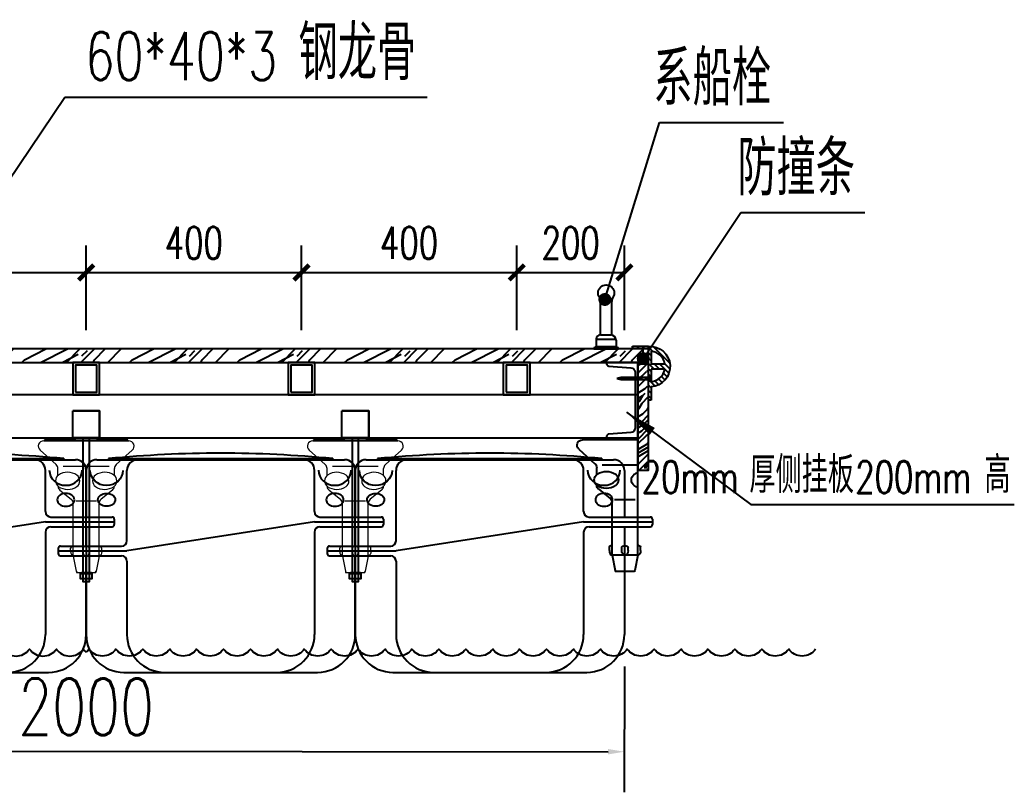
# Model space of a CAD drawing. Header units: millimetres. Extents: x -1003406 to 3312184, y 81337 to 716393.
# Drawn here: x 1161488 to 1163336, y 432396 to 433830 of the extents above; entities that cross this region are included whole.
import ezdxf

# ---------------------------------------------------------------- set-up
doc = ezdxf.new("R2010")
doc.units = ezdxf.units.MM
doc.header["$LTSCALE"] = 10
doc.layers.get('0').update_dxf_attribs({"linetype": 'CONTINUOUS'})
doc.layers.get('Defpoints').update_dxf_attribs({"linetype": 'CONTINUOUS'})
for name, color, linetype in [('DIM_LEAD', 3, 'CONTINUOUS'), ('PUB_DIM', 3, 'CONTINUOUS'), ('PUB_TEXT', 7, 'CONTINUOUS'), ('W-bridge approach引桥', 4, 'CONTINUOUS'), ('W-FLOAT_BOWL浮筒', 253, 'CONTINUOUS'), ('W-STEEL_FRAME钢架', 3, 'CONTINUOUS'), ('W-WOOD_FLOOR木地板', 30, 'CONTINUOUS'), ('W-WOOD_STUD木龙骨', 25, 'CONTINUOUS'), ('变形缝', 4, 'CONTINUOUS'), ('塑木板', 32, 'CONTINUOUS'), ('尺寸', 6, 'CONTINUOUS'), ('短销钉', 253, 'CONTINUOUS'), ('螺栓', 146, 'CONTINUOUS'), ('龙骨', 10, 'CONTINUOUS')]:
    doc.layers.add(name, color=color, linetype=linetype)
doc.layers.add('W-float bowl浮筒', color=253, linetype='CONTINUOUS', plot=False)
doc.layers.add('伯利恒浮筒', color=5, linetype='CONTINUOUS', lineweight=5)
doc.layers.add('文字及标注', color=3, linetype='CONTINUOUS', lineweight=15)
doc.styles.add('_TCH_DIM', font='SIMPLEX', dxfattribs={"bigfont": 'GBCBIG'})
doc.styles.add('_TCH_DIM_T3', font='SIMPLEX', dxfattribs={"width": 0.7058823529411765, "bigfont": 'GBCBIG'})
doc.styles.add('STANDARD_T3', font='simplex.shx', dxfattribs={"width": 0.7, "bigfont": 'gbcbig.shx'})
doc.dimstyles.new('_TCH_ARCH&&20', dxfattribs={"dimtxt": 59.5, "dimasz": 20, "dimexe": 50, "dimexo": 60, "dimgap": 25.25, "dimtad": 1, "dimdec": 0, "dimzin": 0, "dimdsep": 46, "dimtxsty": '_TCH_DIM_T3', "dimblk": 'ARCHTICK', "dimcen": 0.09, "dimclrt": 7, "dimazin": 2, "dimtfac": 1, "dimtdec": 0, "dimtix": 1, "dimtmove": 2, "dimatfit": 3, "dimfxl": 100, "dimtolj": 1, "dimtzin": 0, "dimarcsym": 0})
doc.dimstyles.new('W&&30', dxfattribs={"dimtxt": 105, "dimasz": 30, "dimexe": 75, "dimexo": 90, "dimgap": 30, "dimtad": 1, "dimdec": 0, "dimzin": 0, "dimdsep": 46, "dimtxsty": 'STANDARD_T3', "dimcen": 0.09, "dimclrd": 1, "dimclre": 1, "dimclrt": 7, "dimazin": 2, "dimtfac": 1, "dimtdec": 0, "dimtix": 1, "dimtmove": 2, "dimatfit": 3, "dimfxl": 100, "dimtolj": 1, "dimtzin": 0, "dimarcsym": 0})

# ---------------------------------------------------------------- blocks, each defined once
blk = doc.blocks.new('blhft')
at = {"layer": 'W-FLOAT_BOWL浮筒'}
for p, q in [((-230, 395), (230, 395)), ((-208.5, 397), (208.1999999999534, 397)), ((-208.5, 397), (-208.5, 395)), ((208.1999999999534, 397), (208.1999999999534, 395)), ((-250, 234.5), (-250, 375)), ((-174.2640687120147, 244.5), (-174.2640687120147, 375)), ((174.2640687118983, 298.5), (174.2640687118983, 375)), ((250, 375), (250, 288.5)), ((174.2640687118983, 279.5), (-174.2640687120147, 225.5)), ((174.2640687118983, 279.5), (302.0747355405474, 279.5)), ((184.2640687118983, 288.5), (298.0747355405474, 288.5)), ((174.2640687118983, 260.5), (174.2640687118983, 70)), ((184.2640687118983, 270.5), (298.0747355405474, 270.5)), ((250, 270.5), (250, 70)), ((-302.0369826901006, 225.5), (-174.2640687120147, 225.5)), ((-298.0369826901006, 234.5), (-184.2640687120147, 234.5)), ((-298.0369826901006, 216.5), (-184.2640687120147, 216.5)), ((-250, 70), (-250, 216.5)), ((-174.2640687120147, 206.5), (-174.2640687120147, 70)), ((-180, 0), (180, 0))]:
    blk.add_line(p, q, dxfattribs=at)
at = {"layer": 'W-FLOAT_BOWL浮筒', "ltscale": 0.5}
for p, q in [((302.0747355405474, 284.5), (302.0747355405474, 274.5)), ((-302.0369826901006, 230.5), (-302.0369826901006, 220.5))]:
    blk.add_line(p, q, dxfattribs=at)
at = {"layer": 'W-FLOAT_BOWL浮筒'}
for centre, radius, start, end in [((-0.1500000000232831, -1768.484999999986), 2175.485005171261, 84.50425978993003, 95.49574021006995), ((-230, 375), 20, 90, 180), ((-154.2640687120147, 375), 20, 90, 180), ((154.2640687118983, 375), 20, 0, 90), ((230, 375), 20, 0, 90), ((184.2640687118983, 298.5), 10, 180, 270), ((184.2640687118983, 260.5), 10, 90, 180), ((298.0747355405474, 274.5), 4, 270, 0), ((-184.2640687120147, 244.5), 10, 270, 0), ((-298.0369826901006, 220.5), 4, 180, 270), ((-184.2640687120147, 206.5), 10, 0, 90), ((-180, 70), 70, 180, 270), ((-104.2640687120147, 70), 70, 180, 270), ((104.2640687118983, 70), 70, 270, 0), ((180, 70), 70, 270, 0)]:
    blk.add_arc(centre, radius, start, end, dxfattribs=at)
at = {"layer": 'W-FLOAT_BOWL浮筒', "ltscale": 0.5}
for centre, start, end in [((298.0747355405474, 284.5), 0, 90), ((-298.0369826901006, 230.5), 90, 180)]:
    blk.add_arc(centre, 4, start, end, dxfattribs=at)
at = {"layer": 'W-FLOAT_BOWL浮筒', "extrusion": (0, 0, -1)}
blk.add_ellipse((-212.1320343554253, 375.0000000000146), major_axis=(-30.37504769582881, 1.159501235391824e-12), ratio=0.9218092521331712, start_param=3.141592653589793, end_param=6.283185307179586, dxfattribs=at)
at = {"layer": 'W-FLOAT_BOWL浮筒'}
blk.add_ellipse((211.8917544153519, 375.3981443897064), major_axis=(30.37499413499397, 0.05704229095236234), ratio=0.9218092521331709, start_param=3.141592653589793, end_param=6.283185307179586, dxfattribs=at)
blk.add_ellipse((-212.1320343560074, 320.5), major_axis=(-16, 2.98329317162055e-15), ratio=0.75, dxfattribs=at)
at = {"layer": 'W-FLOAT_BOWL浮筒', "extrusion": (0, 0, -1)}
blk.add_ellipse((212.1320343558909, 320.5), major_axis=(16, -1.192181603916775e-14), ratio=0.75, dxfattribs=at)
blk = doc.blocks.new('dxd')
at = {"layer": '短销钉', "lineweight": 13}
for p, q in [((-79, 244.5), (79, 244.5)), ((-77.5, 244.5), (-77.5, 246.5)), ((-77.5, 246.5), (77.5, 246.5)), ((77.5, 244.5), (77.5, 246.5)), ((-85.69118730124319, 227.0684448128377), (-55.80881269875681, 200.1630985649754)), ((85.69118730124319, 227.0684448128377), (55.80881269875681, 200.1630985649754)), ((-52.5, 180.0623058987476), (-52.5, 192.7315433778131)), ((-42.50769273223705, 197.1839259753106), (42.49230726776295, 197.1839259753106)), ((52.5, 180.0623058987476), (52.5, 192.7315433778131)), ((-48.79320391049259, 152.8661777056332), (-27.70679608950741, 135.7907413347566)), ((48.79320391049259, 152.8661777056332), (27.70679608950741, 135.7907413347566)), ((-19.20000000001164, 132.789037047165), (19.20000000001164, 132.789037047165)), ((-24, 30), (-24, 128.0192817201823)), ((24, 30), (24, 128.0192817201823)), ((-29, 38.87411967464868), (-29, 45)), ((-26, 48), (-24, 48)), ((-6, 39), (-6, 44.32455532033782)), ((6, 39), (6, 44.32455532033782)), ((26, 48), (24, 48)), ((29, 38.87411967464868), (29, 45)), ((-24, 30), (24, 30)), ((-24, 30), (-18.40194193241769, 2.009709662153909)), ((24, 30), (18.40194193244679, 2.009709662153909)), ((-15.95049024320906, 0), (15.95049024320906, 0))]:
    blk.add_line(p, q, dxfattribs=at)
at = {"layer": '短销钉', "lineweight": 13, "ltscale": 0.1}
for p, q in [((-18.40194193241769, 2.009709662153909), (-18, 0)), ((-18, 0), (-15.95049024320906, 0)), ((15.95049024320906, 0), (18, 0)), ((18.40194193244679, 2.009709662153909), (18, 0))]:
    blk.add_line(p, q, dxfattribs=at)
at = {"layer": '短销钉', "lineweight": 13}
for centre, radius, start, end in [((-79, 234.5), 10, 90, 228.0009156405508), ((0, -1254.06249999845), 1502.56249999845, 87.04345468654192, 92.95654531345808), ((79, 234.5), 10, 311.9990843594492, 90), ((-62.5, 192.7315433778131), 10, 0, 48.00091564055078), ((-34.52363483404042, 154.4883161433463), 31.37204003537892, 56.41657969937791, 122.8530887181568), ((34.51582523426623, 154.5183921643038), 31.34266601666032, 57.12871926062825, 123.6019393643737), ((62.5, 192.7315433778131), 10, 131.9990843594492, 180), ((-43.5, 170), 13.49999999999955, 126.5657369318358, 231.0000000002546), ((-25.49996233111597, 170), 13.49999999999955, 308.3696395362614, 51.90106289520276), ((25.49996233111597, 170), 13.49999999999955, 128.0989371047973, 231.6303604637386), ((43.5, 170), 13.49999999999955, 308.9999999997454, 53.43426306816423), ((-42.5, 160.6376373202074), 10, 184.1478824734012, 231.0000000002546), ((-34.48837609545444, 185.5997806980449), 31.42076009486325, 236.1380561512875, 303.5569220443629), ((34.4883880604757, 185.5952856474905), 31.41702091548712, 236.4385283679592, 303.8664934392513), ((42.5, 160.6376373202074), 10, 308.9999999997454, 355.8521175265988), ((-34, 128.0192817201823), 10, 0, 51.00000000025459), ((34, 128.0192817201823), 10, 128.9999999997454, 180), ((-26, 45), 3, 90, 180), ((-3, 44.32455532033782), 3, 115.3769335256795, 180), ((0, 38), 10, 64.62306647432047, 115.3769335256795), ((3, 44.32455532033782), 3, 0, 64.62306647432047), ((26, 45), 3, 0, 90), ((-15.95049024320906, 2.5), 2.5, 191.3099324743677, 270), ((15.95049024320906, 2.5), 2.5, 270, 348.6900675256323)]:
    blk.add_arc(centre, radius, start, end, dxfattribs=at)
for centre, major_axis, ratio, start_param, end_param in [((-23, 38.87411967464868), (1.677748740859258e-13, -9), 0.6666666666666728, 4.71238898038469, 6.115737227959887), ((0, 39), (1.732856390789222e-13, 9), 0.6666666666666603, 1.570796326794897, 4.71238898038469)]:
    blk.add_ellipse(centre, major_axis=major_axis, ratio=ratio, start_param=start_param, end_param=end_param, dxfattribs=at)
at = {"layer": '短销钉', "lineweight": 13, "extrusion": (0, 0, -1)}
blk.add_ellipse((23, 38.87411967464868), major_axis=(-1.73285639078919e-13, -9), ratio=0.6666666666666728, start_param=4.71238898038469, end_param=6.115737227959805, dxfattribs=at)
blk = doc.blocks.new('短销固定件正视面')
at = {"layer": '塑木板', "color": 156}
blk.add_lwpolyline([(2149439.269028792, 351498.7318098359), (2149442.269028792, 351498.7318098359), (2149489.269028792, 351498.7318098359), (2149489.269028792, 351451.7318098359), (2149489.269028792, 351448.7318098359), (2149439.269028792, 351448.7318098359)], close=True, dxfattribs=at)
at = {"layer": '塑木板', "color": 5}
blk.add_lwpolyline([(2149489.269028792, 351448.7318098359), (2149489.269028792, 351498.7318098359), (2149439.269028792, 351498.7318098359)], dxfattribs=at)
at = {"layer": '螺栓', "color": 156}
blk.add_lwpolyline([(2149458.269028792, 351448.7318098359), (2149458.269028792, 351181.7318113856), (2149470.269028792, 351181.7318113856), (2149470.269028792, 351448.7318098359)], dxfattribs=at)
for points in [[(2149453.769028792, 351196.7318113856), (2149474.769028792, 351196.7318113856), (2149474.769028792, 351186.7318113856), (2149453.769028792, 351186.7318113856)], [(2149455.269028792, 351198.7318113856), (2149473.269028792, 351198.7318113856), (2149473.269028792, 351196.7318113856), (2149455.269028792, 351196.7318113856)], [(2149458.769028792, 351196.7318113856), (2149469.769028792, 351196.7318113856), (2149469.769028792, 351186.7318113856), (2149458.769028792, 351186.7318113856)]]:
    blk.add_lwpolyline(points, close=True, dxfattribs=at)
blk = doc.blocks.new('*D183')
at = {"layer": 'Defpoints', "color": 0, "transparency": 16777216}
for p in [(1160611.667489279, 432721.5982956861), (1162611.667489279, 432719.5227740075), (1162611.409489943, 432470.9112193352)]:
    blk.add_point(p, dxfattribs=at)
at = {"layer": 'PUB_DIM', "color": 1, "lineweight": -2, "transparency": 16777216}
for p, q in [((1160611.574090854, 432631.5983441487), (1160611.331657922, 432397.9867813993)), ((1162611.574090854, 432629.5228224701), (1162611.331657922, 432395.9112597207)), ((1160641.409473789, 432472.9556082055), (1162581.409506098, 432470.9423521436))]:
    blk.add_line(p, q, dxfattribs=at)
at = {"layer": 'PUB_DIM', "color": 1, "transparency": 16777216}
for points in [[(1160641.41466259, 432477.9556055131), (1160641.404284987, 432467.9556108978), (1160611.409489943, 432472.9867410139)], [(1162581.414694899, 432475.9423494512), (1162581.404317296, 432465.942354836), (1162611.409489943, 432470.9112193352)]]:
    blk.add_solid(points, dxfattribs=at)
at = {"layer": 'PUB_DIM', "color": 7, "transparency": 16777216, "insert": (1161611.495105166, 432554.4489357505), "char_height": 105, "attachment_point": 5, "rotation": 359.9405407051072, "style": 'STANDARD_T3'}
blk.add_mtext('\\A1;2000', dxfattribs=at)
blk = doc.blocks.new('*U134')
at = {"color": 5}
for p, q in [((2.5, -13.40648610023889), (-2.5, -14.19834003102915)), ((2.5, -13.40648610023889), (-2.5, -14.19834003102915)), ((2.5, -15.40648610023889), (-2.5, -16.19834003102915)), ((2.5, -15.40648610023889), (-2.5, -16.19834003102915)), ((2.5, -17.40648610023889), (-2.5, -18.19834003102915)), ((2.5, -17.40648610023889), (-2.5, -18.19834003102915)), ((-1.850000000000023, -52.51903875408425), (-1.850000000000023, -1)), ((-1.850000000000023, -1), (1.849999999999966, -1)), ((1.849999999999966, -1), (1.849999999999966, -52.51903875408463)), ((2.5, -19.40648610023889), (-2.5, -20.19834003102915)), ((2.5, -19.40648610023889), (-2.5, -20.19834003102915)), ((2.5, -19.40648610023889), (-2.5, -20.19834003102915)), ((2.5, -19.40648610023889), (-2.5, -20.19834003102915)), ((2.5, -21.40648610023889), (-2.5, -22.19834003102915)), ((2.5, -21.40648610023889), (-2.5, -22.19834003102915)), ((2.5, -21.40648610023889), (-2.5, -22.19834003102915)), ((2.5, -21.40648610023889), (-2.5, -22.19834003102915)), ((2.5, -23.40648610023889), (-2.5, -24.19834003102915)), ((2.5, -23.40648610023889), (-2.5, -24.19834003102915)), ((2.5, -25.40648610023889), (-2.5, -26.19834003102915)), ((2.5, -25.40648610023889), (-2.5, -26.19834003102915)), ((2.5, -27.40648610023889), (-2.5, -28.19834003102915)), ((2.5, -27.40648610023889), (-2.5, -28.19834003102915)), ((2.5, -29.40648610023889), (-2.5, -30.19834003102915)), ((2.5, -29.40648610023889), (-2.5, -30.19834003102915)), ((2.5, -29.40648610023889), (-2.5, -30.19834003102915)), ((2.5, -29.40648610023889), (-2.5, -30.19834003102915)), ((2.5, -31.40648610023889), (-2.5, -32.19834003102915)), ((2.5, -31.40648610023889), (-2.5, -32.19834003102915)), ((2.5, -31.40648610023889), (-2.5, -32.19834003102915)), ((2.5, -31.40648610023889), (-2.5, -32.19834003102915)), ((2.5, -33.40648610023889), (-2.5, -34.19834003102915)), ((2.5, -33.40648610023889), (-2.5, -34.19834003102915)), ((2.5, -35.40648610023889), (-2.5, -36.19834003102915)), ((2.5, -35.40648610023889), (-2.5, -36.19834003102915)), ((2.5, -37.40648610023889), (-2.5, -38.19834003102915)), ((2.5, -37.40648610023889), (-2.5, -38.19834003102915)), ((2.5, -39.40648610023889), (-2.5, -40.19834003102915)), ((2.5, -39.40648610023889), (-2.5, -40.19834003102915)), ((2.5, -39.40648610023889), (-2.5, -40.19834003102915)), ((2.5, -39.40648610023889), (-2.5, -40.19834003102915)), ((2.5, -41.40648610023889), (-2.5, -42.19834003102915)), ((2.5, -41.40648610023889), (-2.5, -42.19834003102915)), ((2.5, -41.40648610023889), (-2.5, -42.19834003102915)), ((2.5, -41.40648610023889), (-2.5, -42.19834003102915)), ((2.5, -43.40648610023889), (-2.5, -44.19834003102915)), ((2.5, -43.40648610023889), (-2.5, -44.19834003102915)), ((2.5, -46.40648610023889), (-2.5, -47.19834003102915)), ((2.5, -46.40648610023889), (-2.5, -47.19834003102915)), ((2.5, -48.40648610023889), (-2.5, -49.19834003102915)), ((2.5, -48.40648610023889), (-2.5, -49.19834003102915)), ((2.5, -48.40648610023889), (-2.5, -49.19834003102915)), ((2.5, -48.40648610023889), (-2.5, -49.19834003102915)), ((2.5, -50.40648610023889), (-2.5, -51.19834003102915)), ((2.5, -50.40648610023889), (-2.5, -51.19834003102915)), ((2.5, -50.40648610023889), (-2.5, -51.19834003102915)), ((2.5, -50.40648610023889), (-2.5, -51.19834003102915)), ((2.5, -52.40648610023889), (-2.5, -53.19834003102915)), ((2.5, -52.40648610023889), (-2.5, -53.19834003102915)), ((2.5, -52.40648610023889), (-2.5, -53.19834003102915)), ((2.034598002312919, -54.48574299951197), (-1.881237393563595, -55.10589692962246)), ((0, -60), (-1.850000000000023, -52.51903875408425)), ((1.849999999999966, -52.51903875408463), (0, -60)), ((1.519849432661658, -56.56726413516137), (-1.405288701777636, -57.03052056113341)), ((1.005100863010398, -58.64878527081078), (-0.9293400099916198, -58.95514419264435))]:
    blk.add_line(p, q, dxfattribs=at)
blk.add_lwpolyline([(-3.25, 0), (-2.25, -1), (2.25, -1), (3.25, 0)], close=True, dxfattribs=at)
blk = doc.blocks.new('A$C0837b8cf')
at = {"layer": 'W-STEEL_FRAME钢架'}
blk.add_lwpolyline([(0, 0), (0, 140), (58, 140), (58, 137.4599999999627, -0.414213562373095), (53.75, 133.2099999999627), (12.95421838830225, 130.1304218388395, 0.3853135861218425), (5.300000000046566, 121.6726057220367), (5.300000000046566, 18.32739427796332, 0.3853135861218424), (12.95421838830225, 9.869578161160462), (53.75, 6.790000000037253, -0.414213562373095), (58, 2.540000000037253), (58, 0)], format="xyb", close=True, dxfattribs=at)
blk = doc.blocks.new('_ArchTick')
at = {"color": 0, "const_width": 0.4}
blk.add_lwpolyline([(-0.7071067811866669, -0.7071067811866669), (0.7071067811866669, 0.7071067811866669)], dxfattribs=at)
blk = doc.blocks.new('*D185')
at = {"layer": 'Defpoints', "color": 0, "transparency": 16777216}
for p in [(1161611.664704247, 433361.1365845448), (1161211.664704247, 433194.0540155286), (1161611.664704247, 433194.0540155286)]:
    blk.add_point(p, dxfattribs=at)
at = {"layer": 'PUB_DIM', "color": 0, "lineweight": -2, "transparency": 16777216}
for p, q in [((1161211.664704247, 433254.0540155286), (1161211.664704247, 433411.1365845448)), ((1161611.664704247, 433254.0540155286), (1161611.664704247, 433411.1365845448)), ((1161211.664704247, 433361.1365845448), (1161611.664704247, 433361.1365845448))]:
    blk.add_line(p, q, dxfattribs=at)
at = {"layer": 'PUB_DIM', "color": 0, "lineweight": -2, "transparency": 16777216, "xscale": 20, "yscale": 20, "zscale": 20, "rotation": 180}
blk.add_blockref('_ArchTick', (1161211.664704247, 433361.1365845448), dxfattribs=at)
at = {"layer": 'PUB_DIM', "color": 0, "lineweight": -2, "transparency": 16777216, "xscale": 20, "yscale": 20, "zscale": 20}
blk.add_blockref('_ArchTick', (1161611.664704247, 433361.1365845448), dxfattribs=at)
at = {"layer": 'PUB_DIM', "color": 7, "transparency": 16777216, "insert": (1161411.664704247, 433416.1365845448), "char_height": 59.5, "attachment_point": 5, "style": '_TCH_DIM_T3'}
blk.add_mtext('\\A1;400', dxfattribs=at)
blk = doc.blocks.new('*D186')
at = {"layer": 'Defpoints', "color": 0, "transparency": 16777216}
for p in [(1162011.664704247, 433361.1365845448), (1161611.664704247, 433194.0540155286), (1162011.664704247, 433194.0540155286)]:
    blk.add_point(p, dxfattribs=at)
at = {"layer": 'PUB_DIM', "color": 0, "lineweight": -2, "transparency": 16777216}
for p, q in [((1161611.664704247, 433254.0540155286), (1161611.664704247, 433411.1365845448)), ((1162011.664704247, 433254.0540155286), (1162011.664704247, 433411.1365845448)), ((1161611.664704247, 433361.1365845448), (1162011.664704247, 433361.1365845448))]:
    blk.add_line(p, q, dxfattribs=at)
at = {"layer": 'PUB_DIM', "color": 0, "lineweight": -2, "transparency": 16777216, "xscale": 20, "yscale": 20, "zscale": 20, "rotation": 180}
blk.add_blockref('_ArchTick', (1161611.664704247, 433361.1365845448), dxfattribs=at)
at = {"layer": 'PUB_DIM', "color": 0, "lineweight": -2, "transparency": 16777216, "xscale": 20, "yscale": 20, "zscale": 20}
blk.add_blockref('_ArchTick', (1162011.664704247, 433361.1365845448), dxfattribs=at)
at = {"layer": 'PUB_DIM', "color": 7, "transparency": 16777216, "insert": (1161811.664704247, 433416.1365845448), "char_height": 59.5, "attachment_point": 5, "style": '_TCH_DIM_T3'}
blk.add_mtext('\\A1;400', dxfattribs=at)
blk = doc.blocks.new('*D187')
at = {"layer": 'Defpoints', "color": 0, "transparency": 16777216}
for p in [(1162411.664704247, 433361.1365845448), (1162011.664704247, 433194.0540155286), (1162411.664704247, 433194.0540155286)]:
    blk.add_point(p, dxfattribs=at)
at = {"layer": 'PUB_DIM', "color": 0, "lineweight": -2, "transparency": 16777216}
for p, q in [((1162011.664704247, 433254.0540155286), (1162011.664704247, 433411.1365845448)), ((1162411.664704247, 433254.0540155286), (1162411.664704247, 433411.1365845448)), ((1162011.664704247, 433361.1365845448), (1162411.664704247, 433361.1365845448))]:
    blk.add_line(p, q, dxfattribs=at)
at = {"layer": 'PUB_DIM', "color": 0, "lineweight": -2, "transparency": 16777216, "xscale": 20, "yscale": 20, "zscale": 20, "rotation": 180}
blk.add_blockref('_ArchTick', (1162011.664704247, 433361.1365845448), dxfattribs=at)
at = {"layer": 'PUB_DIM', "color": 0, "lineweight": -2, "transparency": 16777216, "xscale": 20, "yscale": 20, "zscale": 20}
blk.add_blockref('_ArchTick', (1162411.664704247, 433361.1365845448), dxfattribs=at)
at = {"layer": 'PUB_DIM', "color": 7, "transparency": 16777216, "insert": (1162211.664704247, 433416.1365845448), "char_height": 59.5, "attachment_point": 5, "style": '_TCH_DIM_T3'}
blk.add_mtext('\\A1;400', dxfattribs=at)
blk = doc.blocks.new('*D188')
at = {"layer": 'Defpoints', "color": 0, "transparency": 16777216}
for p in [(1162611.667489279, 433361.1365845448), (1162411.664704247, 433194.0540155286), (1162611.667489279, 433194.054015509)]:
    blk.add_point(p, dxfattribs=at)
at = {"layer": 'PUB_DIM', "color": 0, "lineweight": -2, "transparency": 16777216}
for p, q in [((1162411.664704247, 433254.0540155286), (1162411.664704247, 433411.1365845448)), ((1162611.667489279, 433254.054015509), (1162611.667489279, 433411.1365845448)), ((1162411.664704247, 433361.1365845448), (1162611.667489279, 433361.1365845448))]:
    blk.add_line(p, q, dxfattribs=at)
at = {"layer": 'PUB_DIM', "color": 0, "lineweight": -2, "transparency": 16777216, "xscale": 20, "yscale": 20, "zscale": 20, "rotation": 180}
blk.add_blockref('_ArchTick', (1162411.664704247, 433361.1365845448), dxfattribs=at)
at = {"layer": 'PUB_DIM', "color": 0, "lineweight": -2, "transparency": 16777216, "xscale": 20, "yscale": 20, "zscale": 20}
blk.add_blockref('_ArchTick', (1162611.667489279, 433361.1365845448), dxfattribs=at)
at = {"layer": 'PUB_DIM', "color": 7, "transparency": 16777216, "insert": (1162511.666096763, 433416.1365845448), "char_height": 59.5, "attachment_point": 5, "style": '_TCH_DIM_T3'}
blk.add_mtext('\\A1;200', dxfattribs=at)
blk = doc.blocks.new('*U181')
at = {"layer": '龙骨'}
for points in [[(-25, -30), (25, -30), (25, 30), (-25, 30)], [(-20, -25), (20, -25), (20, 25), (-20, 25)]]:
    blk.add_lwpolyline(points, close=True, dxfattribs=at)
blk = doc.blocks.new('*U182')
at = {"layer": '变形缝', "color": 0, "linetype": 'ByBlock', "lineweight": -2, "transparency": 16777216}
for p in [(0, 0), (400, 0), (800, 0), (1200, 0), (1600, 0)]:
    blk.add_blockref('*U181', p, dxfattribs=at)
blk = doc.blocks.new('A$C47c33f2f')
at = {"color": 4}
for p, q in [((12.5, 26), (12.5, 88.00027785799466)), ((33.5, 25.61249499605037), (33.5, 88.00027785799466)), ((12.5, 26), (31.5, 26)), ((0, 0), (46, 0)), ((43.5, 2.5), (2.5, 2.5)), ((2.5, 2.5), (2.5, 2.5)), ((4.5, 18), (4.5, 4.5)), ((4.5, 18), (41.5, 18)), ((4.5, 4.5), (41.5, 4.5)), ((41.5, 16), (41.5, 4.5))]:
    blk.add_line(p, q, dxfattribs=at)
blk.add_circle((23, 104), 15, dxfattribs=at)
for centre, radius, start, end in [((-4.78418535599485, 87.55294662015513), 17.28997306651021, 1.482538591795955, 29.93066148833372), ((50.78418535506353, 87.55294662015513), 17.28997306651021, 150.0693385116663, 178.517461408204), ((12.5, 18), 8, 90, 180), ((31.5, 16), 10, 0, 90), ((2.5, 0), 2.5, 90, 180), ((2.5, 4.5), 2, 270, 0), ((43.5, 4.5), 2, 180, 270), ((43.5, 0), 2.5, 0, 90)]:
    blk.add_arc(centre, radius, start, end, dxfattribs=at)
at = {"layer": '尺寸'}
for p, q in [((0, 0), (0, 0)), ((0.5, 0), (0.5, 0)), ((43.5, 2.5), (43.5, 2.5)), ((45.5, 0), (45.5, 0))]:
    blk.add_line(p, q, dxfattribs=at)
blk = doc.blocks.new('半销钉')
at = {"layer": '短销钉'}
for p, q in [((0, -218.3083152138279), (0, 0)), ((0, -1.808315213827882), (101.5, -1.808315213827882)), ((0, -3.808315213827882), (103, -3.808315213827882)), ((101.5, -3.808315213827882), (101.5, -1.808315213827882)), ((109.691187301185, -21.23987040098291), (79.80881269881502, -48.14521664887434)), ((0, -51.12438923853915), (66.49230726761743, -51.12438923853915)), ((76.5, -68.24600931507302), (76.5, -55.57677183602937)), ((72.79320391034707, -95.44213750818744), (51.70679608965293, -112.5175738790422)), ((4.799999999813735, -115.519278166641), (43.20000000018626, -115.519278166641)), ((48, -218.3083152138279), (48, -120.2890334936674)), ((-2, -200.3083152138279), (0, -200.3083152138279)), ((50, -200.3083152138279), (48, -200.3083152138279)), ((-5, -209.4341955391574), (-5, -203.3083152138279)), ((0, -218.3083152138279), (48, -218.3083152138279)), ((0, -218.3083152138279), (5.598058067727834, -246.2986055516521)), ((18, -209.3083152138279), (18, -203.9837598935119)), ((30, -209.3083152138279), (30, -203.9837598935119)), ((48, -218.3083152138279), (42.40194193227217, -246.2986055516521)), ((53, -209.4341955391574), (53, -203.3083152138279)), ((8.049509756732732, -248.3083152138279), (39.95049024326727, -248.3083152138279))]:
    blk.add_line(p, q, dxfattribs=at)
at = {"layer": '短销钉', "ltscale": 0.1}
for p, q in [((5.598058067727834, -246.2986055516521), (6, -248.3083152138279)), ((6, -248.3083152138279), (8.049509756732732, -248.3083152138279)), ((39.95049024326727, -248.3083152138279), (42, -248.3083152138279)), ((42.40194193227217, -246.2986055516521), (42, -248.3083152138279))]:
    blk.add_line(p, q, dxfattribs=at)
at = {"layer": '短销钉'}
for centre, radius, start, end in [((24, -1502.370815212256), 1502.56249999845, 87.04345468155609, 90.91520798805591), ((103, -13.80831521382788), 10, 311.9990843737695, 90), ((86.5, -55.57677183602937), 10, 131.9990843737695, 180), ((-10.52363483421504, -93.81999907048885), 31.37204003537892, 56.41657969670042, 70.40032033714263), ((-1.499962331261486, -78.30831521382788), 13.49999999999955, 308.369639523863, 51.90106289358908), ((49.49996233126149, -78.30831521382788), 13.49999999999955, 128.0989371064109, 231.630360476137), ((58.51582523435354, -93.78992304950953), 31.34266601666032, 57.12871925502308, 123.6019393592302), ((67.5, -78.30831521382788), 13.49999999999955, 308.999999996633, 53.4342630528047), ((-10.48837609542534, -62.70853451575385), 31.42076009486325, 289.4998275501153, 303.5569220522831), ((58.48838806059211, -62.71302956633735), 31.41702091548712, 236.4385283644023, 303.8664934321337), ((66.5, -87.67067789362045), 10, 308.999999996633, 355.8521175271655), ((58, -120.2890334936674), 10, 128.999999996633, 180), ((-2, -203.3083152138279), 3, 90, 180), ((21, -203.9837598935119), 3, 115.3769335294856, 180), ((24, -210.3083152138279), 10, 64.6230664705144, 115.3769335294856), ((27, -203.9837598935119), 3, 0, 64.6230664705144), ((50, -203.3083152138279), 3, 0, 90), ((8.049509756732732, -245.8083152138279), 2.5, 191.3099324700959, 270), ((39.95049024326727, -245.8083152138279), 2.5, 270, 348.6900675299041)]:
    blk.add_arc(centre, radius, start, end, dxfattribs=at)
for centre, major_axis, ratio, start_param, end_param in [((1, -209.4341955391574), (1.677748740859258e-13, -9), 0.6666666666666728, 4.71238898038469, 6.115737227959887), ((24, -209.3083152138279), (1.732856390789222e-13, 9), 0.6666666666666603, 1.570796326794897, 4.71238898038469)]:
    blk.add_ellipse(centre, major_axis=major_axis, ratio=ratio, start_param=start_param, end_param=end_param, dxfattribs=at)
at = {"layer": '短销钉', "extrusion": (0, 0, -1)}
blk.add_ellipse((47, -209.4341955391574), major_axis=(-1.73285639078919e-13, -9), ratio=0.6666666666666728, start_param=4.71238898038469, end_param=6.115737227959805, dxfattribs=at)
blk = doc.blocks.new('A$C5a6a7d40')
at = {"layer": 'W-float bowl浮筒'}
blk.add_blockref('半销钉', (5, 265.3083152137697), dxfattribs=at)
blk = doc.blocks.new('$matou$00000176')
h = blk.add_hatch()
h.set_pattern_fill('橡胶', color=256, scale=2)
h.set_pattern_definition([(45, (1603524.110483712, -995037.4928027053), (-5.000000133031199, 5.000000133031199), []), (135, (1603535.241855712, -995037.4928027053), (-5.000000133031199, -5.000000133031198), [1.6, -5.471068])])
edge = h.paths.add_edge_path(flags=16)
edge.add_line((0.005707074655219913, 7.468598553328775), (0.005707074655219913, -15.52811183070298))
edge.add_arc((2.629496103152633, 12.46859855332877), 28.11938941715156, 190.2424135935052, 264.64600599558014, ccw=False)
edge.add_line((-25.04178975778632, 7.468598553328775), (0.005707074655219913, 7.468598553328775))
edge = h.paths.add_edge_path(flags=16)
edge.add_arc((2.629496103152633, 12.46859855321236), 28.11938941725023, 95.35399400439769, 169.7575864062613, ccw=False)
edge.add_line((0.005707074655219913, 40.46530893736053), (0.005707074655219913, 17.46859855332877))
edge.add_line((0.005707074655219913, 17.46859855332877), (-25.04178975778632, 17.46859855332877))
edge = h.paths.add_edge_path()
edge.add_line((5.00570707465522, -50.03140144667123), (5.00570707465522, -25.03140144667123))
edge.add_line((5.00570707465522, -25.03140144667123), (5.00570707465522, 44.96859855332877))
edge.add_line((5.00570707465522, 44.96859855332877), (35.00570707465522, 44.96859855332877))
edge.add_line((35.00570707465522, 44.96859855332877), (35.00570707465522, 49.96859855332877))
edge.add_line((35.00570707465522, 49.96859855332877), (5.00570707465522, 49.96859855332877))
edge.add_arc((2.826710437424481, 12.19898393447511), 37.832417512208, 86.69816394936537, 265.7237270692588)
edge.add_line((0.005707074655219913, -25.52811183070298), (0.005707074655219913, -50.03140144667123))
edge.add_line((0.005707074655219913, -50.03140144667123), (5.00570707465522, -50.03140144667123))
for p, q in [((35.00570707465522, 49.96859855332877), (5.00570707465522, 49.96859855332877)), ((5.00570707465522, 44.96859855332877), (35.00570707465522, 44.96859855332877)), ((5.00570707465522, -25.03140144667123), (5.00570707465522, 44.96859855332877)), ((35.00570707465522, 44.96859855332877), (35.00570707465522, 49.96859855332877)), ((0.005707074655219913, -25.52811183070298), (0.005707074655219913, -50.03140144667123)), ((5.00570707465522, -50.03140144667123), (5.00570707465522, -25.03140144667123)), ((5.00570707465522, -25.03140144667123), (5.00570707465522, -25.03140144667123)), ((0.005707074655219913, -50.03140144667123), (5.00570707465522, -50.03140144667123))]:
    blk.add_line(p, q)
for points in [[(-25.04178975778632, 17.46859855332877, -0.3365546315606247), (0.005707074655219913, 40.46530893736053), (0.005707074655219913, 17.46859855332877)], [(0.005707074655219913, 7.468598553328775), (0.005707074655219913, -15.52811183070298, -0.3365546315621073), (-25.04178975778632, 7.468598553328775)]]:
    blk.add_lwpolyline(points, format="xyb", close=True)
blk.add_arc((2.826710437424481, 12.19898393447511), 37.832417512208, 86.69816394456338, 265.7237270715389)

msp = doc.modelspace()

# ---------------------------------------------------------------- hatches: boundary and pattern name
at = {"layer": 'W-WOOD_STUD木龙骨'}
h = msp.add_hatch(dxfattribs=at)
h.set_pattern_fill('木纹03', color=256, scale=100)
h.set_pattern_definition([(0, (14486.7562734047, -9911.009769436438), (200, 200), [10, -190]), (90, (14566.7562734047, -9841.009769436438), (-200, 200), [20, -180]), (45, (14526.7562734047, -9861.009769436438), (0, 199.9980819908031), [14.14, -42.42, 14.14, -28.28, 99, -85]), (45, (14476.7562734047, -9921.009769436438), (0, 200.000000003805), [14.142, -28.284, 14.142, -226.2]), (45, (14546.7562734047, -9901.009769436438), (0, 200.000000003805), [14.142, -268.7007124]), (45, (14566.7562734047, -9911.009769436438), (0, 200.000000003805), [14.142, -268.7007124]), (45, (14536.7562734047, -9891.009769436438), (0, 200.000000003805), [14.142, -268.7007124]), (45, (14526.7562734047, -9881.009769436438), (0, 200.000000003805), [28.284, -254.5587124]), (45, (14576.7562734047, -9731.009769436438), (0, 200.000000003805), [28.284, -254.5587124]), (45, (14506.7562734047, -9871.009769436438), (0, 200.000000003805), [56.568, -226.2747124]), (45, (14496.7562734047, -9861.009769436438), (0, 200.000000003805), [56.568, -226.2747124]), (45, (14626.7562734047, -9801.009769436438), (0, 200.000000003805), [56.568, -226.2747124]), (45, (14486.7562734047, -9841.009769436438), (0, 200.000000003805), [42.4264, -240.4163124]), (45, (14446.7562734047, -9811.009769436438), (0, 200.000000003805), [42.4264, -240.4163124]), (45, (14466.7562734047, -9831.009769436438), (0, 200.000000003805), [42.4264, -240.4163124]), (45, (14596.7562734047, -9771.009769436438), (0, 200.000000003805), [70.71068, -212.1320324]), (45, (14576.7562734047, -9761.009769436438), (0, 200.000000003805), [70.71068, -212.1320324]), (45, (14596.7562734047, -9811.009769436438), (0, 200.000000003805), [98.99494920000001, -183.847763]), (26.56505119999999, (14506.7562734047, -9891.009769436438), (200.0000000000188, 8.001289630854558e-08), [22.360678, -424.8529160000001]), (26.56505119999999, (14546.7562734047, -9831.009769436438), (200.0000000000188, 8.001289630854558e-08), [22.360678, -424.8529160000001]), (26.56505119999999, (14536.7562734047, -9851.009769436438), (200.0000000000188, 8.001289630854558e-08), [22.360678, -424.8529160000001]), (26.56505119999999, (14496.7562734047, -9911.009769436438), (200.0000000000188, 8.001289630854558e-08), [44.72135999999999, -402.4922354]), (26.56505119999999, (14536.7562734047, -9821.009769436438), (200.0000000000188, 8.001289630854558e-08), [67.0820392, -380.1315562]), (26.56505119999999, (14516.7562734047, -9811.009769436438), (200.0000000000188, 8.001289630854558e-08), [89.44271900000001, -357.7708764]), (26.56505119999999, (14496.7562734047, -9801.009769436438), (200.0000000000188, 8.001289630854558e-08), [89.44271900000001, -357.7708764]), (26.56505119999999, (14466.7562734047, -9741.009769436438), (200.0000000000188, 8.001289630854558e-08), [89.44271900000001, -357.7708764]), (26.56505119999999, (14466.7562734047, -9761.009769436438), (200.0000000000188, 8.001289630854558e-08), [111.8034, -335.4101954]), (26.56505119999999, (14476.7562734047, -9781.009769436438), (200.0000000000188, 8.001289630854558e-08), [111.8034, -335.4101954]), (63.43494882, (14546.7562734047, -9861.009769436438), (1.019972994953378e-08, 200.0000000000188), [22.36067799999998, -424.8529159999998]), (63.43494882, (14516.7562734047, -9881.009769436438), (1.019972994953378e-08, 200.0000000000188), [22.36067799999998, -424.8529159999998]), (63.43494882, (14486.7562734047, -9911.009769436438), (1.019972994953378e-08, 200.0000000000188), [44.72135999999995, -402.4922353999997]), (63.43494882, (14546.7562734047, -9881.009769436438), (1.019972994953378e-08, 200.0000000000188), [44.72135999999995, -402.4922353999997]), (63.43494882, (14466.7562734047, -9921.009769436438), (1.019972994953378e-08, 200.0000000000188), [67.08203919999993, -380.1315561999997]), (63.43494882, (14446.7562734047, -9921.009769436438), (1.019972994953378e-08, 200.0000000000188), [89.44271899999994, -357.7708763999997]), (63.43494882, (14626.7562734047, -9911.009769436438), (1.019972994953378e-08, 200.0000000000188), [89.44271899999994, -357.7708763999997]), (63.43494882, (14556.7562734047, -9891.009769436438), (1.019972994953378e-08, 200.0000000000188), [89.44271899999994, -357.7708763999997]), (63.43494882, (14596.7562734047, -9911.009769436438), (1.019972994953378e-08, 200.0000000000188), [111.8033999999999, -335.4101953999997]), (63.43494882, (14576.7562734047, -9901.009769436438), (1.019972994953378e-08, 200.0000000000188), [111.8033999999999, -335.4101953999997])])
h.paths.add_polyline_path([(1162646.667489279, 433194.1265632502), (1162646.667489279, 433219.1265632502), (1160576.664704247, 433219.1265632473), (1160576.664704247, 433194.1265632473)])
h = msp.add_hatch(dxfattribs=at)
h.set_pattern_fill('木纹02', color=256, scale=30, angle=45)
h.set_pattern_definition([(45, (1089358.665091396, 350664.2237481672), (-84.8528137423857, 84.8528137423857), [24, -36, 12, -48]), (45, (1089415.940740672, 350725.7420381305), (-84.8528137423857, 84.8528137423857), [24, -96]), (45, (1089403.212818611, 350721.4993974433), (-84.8528137423857, 84.8528137423857), [12, -108]), (45, (1089354.422450709, 350676.9516702287), (-84.8528137423857, 84.8528137423857), [6, -84, 6, -24]), (45, (1089379.878294832, 350710.8927957254), (-84.8528137423857, 84.8528137423857), [24, -36, 6, -54]), (45, (1089356.543771053, 350691.8009126335), (-84.8528137423857, 84.8528137423857), [18, -102]), (45, (1089375.635654144, 350715.1354364126), (-84.8528137423857, 84.8528137423857), [36, -84]), (45, (1089348.058489678, 350691.8009126335), (-84.8528137423857, 84.8528137423857), [24, -96]), (45, (1089379.878294832, 350727.863358474), (-84.8528137423857, 84.8528137423857), [60, -60]), (45, (1089350.179810022, 350706.6501550385), (-84.8528137423857, 84.8528137423857), [12, -36, 24, -48]), (45, (1089407.455459298, 350768.1684450018), (-84.8528137423857, 84.8528137423857), [24, -96]), (45, (1089388.363576206, 350753.3192025967), (-84.8528137423857, 84.8528137423857), [12, -108]), (45, (1089369.271693114, 350738.4699601917), (-84.8528137423857, 84.8528137423857), [12, -108]), (45, (1089324.723965899, 350698.1648736642), (-84.8528137423857, 84.8528137423857), [24, -96]), (45, (1089365.029052427, 350742.7126008788), (-84.8528137423857, 84.8528137423857), [24, -96]), (45, (1089360.78641174, 350746.955241566), (-84.8528137423857, 84.8528137423857), [24, -24, 24, -48]), (45, (1089339.573208304, 350734.2273195048), (-84.8528137423857, 84.8528137423857), [12, -60, 24, -24]), (45, (1089354.422450709, 350753.3192025967), (-84.8528137423857, 84.8528137423857), [36, -84]), (45, (1089350.179810022, 350757.5618432839), (-84.8528137423857, 84.8528137423857), [24, -96]), (45, (1089314.117364181, 350725.7420381305), (-84.8528137423857, 84.8528137423857), [36, -48, 12, -24]), (45, (1089309.874723494, 350729.9846788176), (-84.8528137423857, 84.8528137423857), [60, -60]), (45, (1089358.665091396, 350783.0176874066), (-84.8528137423857, 84.8528137423857), [12, -108]), (45, (1089331.08792693, 350759.6831636275), (-84.8528137423857, 84.8528137423857), [24, -96]), (45, (1089311.996043838, 350744.8339212224), (-84.8528137423857, 84.8528137423857), [12, -48, 12, -48]), (45, (1089301.38944212, 350738.4699601917), (-84.8528137423857, 84.8528137423857), [12, -36, 24, -48]), (45, (1089316.238684525, 350757.5618432839), (-84.8528137423857, 84.8528137423857), [12, -60, 12, -36]), (45, (1089331.08792693, 350776.6537263758), (-84.8528137423857, 84.8528137423857), [36, -84]), (45, (1089292.904160746, 350746.955241566), (-84.8528137423857, 84.8528137423857), [24, -96]), (45, (1089333.209247273, 350791.5029687809), (-84.8528137423857, 84.8528137423857), [12, -108]), (45, (1089348.058489678, 350810.5948518728), (-84.8528137423857, 84.8528137423857), [12, -108]), (59.03624347, (1089411.698099985, 350729.9846788176), (84.85281374306741, 84.85281373686114), [12.36, -482.41266312]), (59.03624347, (1089401.091498267, 350757.5618432839), (84.85281374306741, 84.85281373686114), [12.36, -482.41266312]), (59.03624347, (1089341.694528648, 350799.9882501549), (84.85281374306741, 84.85281373686114), [12.36, -482.41266312]), (59.03624347, (1089348.058489678, 350742.7126008788), (84.85281374306741, 84.85281373686114), [12.36, -482.41266312]), (59.03624347, (1089352.301130365, 350772.4110856887), (84.85281374306741, 84.85281373686114), [12.36, -482.41266312]), (59.03624347, (1089367.15037277, 350774.5324060323), (84.85281374306741, 84.85281373686114), [12.36, -482.41266312]), (59.03624347, (1089309.874723494, 350746.955241566), (84.85281374306741, 84.85281373686114), [12.36, -482.41266312]), (59.03624347, (1089348.058489678, 350776.6537263758), (84.85281374306741, 84.85281373686114), [12.36, -482.41266312]), (59.03624347, (1089396.84885758, 350761.804483971), (84.85281374306741, 84.85281373686114), [24.72, -470.05266312]), (59.03624347, (1089381.999615175, 350759.6831636275), (84.85281374306741, 84.85281373686114), [24.72, -470.05266312]), (59.03624347, (1089377.756974488, 350763.9258043146), (84.85281374306741, 84.85281373686114), [24.72, -470.05266312]), (210.96375653, (1089379.878294832, 350710.8927957254), (-84.85281373686111, -84.85281374306744), [12.36, -24.72, 12.36, -445.3326631200001]), (210.96375653, (1089350.179810022, 350706.6501550385), (-84.85281373686111, -84.85281374306744), [12.36, -482.41266312]), (210.96375653, (1089311.996043838, 350744.8339212224), (-84.85281373686111, -84.85281374306744), [24.72, -470.05266312]), (239.03624347, (1089415.940740672, 350725.7420381305), (-84.85281374306743, -84.85281373686112), [12.36, -482.41266312]), (30.96375652999997, (1089432.911303421, 350742.7126008788), (84.85281373686117, 84.85281374306741), [12.36, -482.41266312]), (30.96375652999997, (1089377.756974488, 350746.955241566), (84.85281373686117, 84.85281374306741), [12.36, -482.41266312]), (30.96375652999997, (1089379.878294832, 350778.7750467194), (84.85281373686117, 84.85281374306741), [12.36, -482.41266312]), (30.96375652999997, (1089339.573208304, 350751.1978822532), (84.85281373686117, 84.85281374306741), [12.36, -482.41266312]), (30.96375652999997, (1089320.481325212, 350753.3192025967), (84.85281373686117, 84.85281374306741), [12.36, -482.41266312]), (30.96375652999997, (1089324.723965899, 350766.0471246582), (84.85281373686117, 84.85281374306741), [12.36, -482.41266312]), (30.96375652999997, (1089339.573208304, 350751.1978822532), (84.85281373686117, 84.85281374306741), [12.36, -482.41266312]), (30.96375652999997, (1089352.301130365, 350789.3816484373), (84.85281373686117, 84.85281374306741), [49.44, -445.3326631200001]), (30.96375652999997, (1089358.665091396, 350681.1943109156), (84.85281373686117, 84.85281374306741), [49.44, -445.3326631200001]), (30.96375652999997, (1089360.78641174, 350696.0435533206), (84.85281373686117, 84.85281374306741), [49.44, -445.3326631200001]), (30.96375652999997, (1089365.029052427, 350708.7714753821), (84.85281373686117, 84.85281374306741), [12.36, -24.72, 24.72, -432.97266312]), (30.96375652999997, (1089358.665091396, 350715.1354364126), (84.85281373686117, 84.85281374306741), [24.72, -24.72, 24.72, -420.61266312]), (30.96375652999997, (1089341.694528648, 350715.1354364126), (84.85281373686117, 84.85281374306741), [49.44, -445.3326631200001]), (30.96375652999997, (1089326.845286243, 350713.014116069), (84.85281373686117, 84.85281374306741), [49.44, -445.3326631200001]), (30.96375652999997, (1089322.602645556, 350717.2567567562), (84.85281373686117, 84.85281374306741), [49.44, -445.3326631200001]), (30.96375652999997, (1089356.543771053, 350802.1095704985), (84.85281373686117, 84.85281374306741), [12.36, -482.41266312]), (30.96376753000001, (1089356.543771053, 350819.0801332471), (84.85279744628879, 84.85283003363664), [24.72, -470.05266312]), (30.96376753000001, (1089309.874723494, 350763.9258043146), (84.85279744628879, 84.85283003363664), [24.72, -470.05266312]), (30.96375753000005, (1089375.635654144, 350681.1943109156), (84.85281225590012, 84.8528152240284), [49.44, -445.3326631200001]), (30.96375753000005, (1089367.15037277, 350791.5029687809), (84.85281225590012, 84.8528152240284), [37.08, -457.69266312]), (30.96375753000005, (1089381.999615175, 350793.6242891244), (84.85281225590012, 84.8528152240284), [74.16, -420.61266312])])
h.paths.add_polyline_path([(1162656.667489279, 433194.054015509), (1162636.667489279, 433194.054015509), (1162636.667489279, 432994.054015509), (1162656.667489279, 432994.054015509)])

# ---------------------------------------------------------------- linework, layer by layer
at = {"color": 4}
for points in [[(1161456.298761465, 432661.6137748959, 0.52056705), (1161506.298761465, 432661.6137748959, 0.52056705), (1161556.298761465, 432661.6137748959, 0.52056705), (1161606.298761465, 432661.6137748959, 0.06469367622760479), (1161611.602270782, 432655.8063084774, 0.06469367622760479)], [(1162966.9057801, 432661.6137748959, -0.5205670499999976), (1162916.9057801, 432661.6137748959, -0.52056705), (1162866.9057801, 432661.6137748959, -0.52056705), (1162816.9057801, 432661.6137748959, -0.52056705), (1162766.9057801, 432661.6137748959, -0.52056705), (1162716.9057801, 432661.6137748959, -0.52056705), (1162666.9057801, 432661.6137748959, -0.52056705), (1162616.9057801, 432661.6137748959, -0.52056705), (1162566.9057801, 432661.6137748959, -0.52056705), (1162516.9057801, 432661.6137748959, -0.52056705), (1162466.9057801, 432661.6137748959, -0.52056705), (1162416.9057801, 432661.6137748959, -0.52056705), (1162366.9057801, 432661.6137748959, -0.52056705), (1162316.9057801, 432661.6137748959, -0.52056705), (1162266.9057801, 432661.6137748959, -0.52056705), (1162216.9057801, 432661.6137748959, -0.52056705), (1162166.9057801, 432661.6137748959, -0.52056705), (1162116.9057801, 432661.6137748959, -0.52056705), (1162066.9057801, 432661.6137748959, -0.52056705), (1162016.9057801, 432661.6137748959, -0.52056705), (1161966.9057801, 432661.6137748959, -0.52056705), (1161916.9057801, 432661.6137748959, -0.52056705), (1161866.9057801, 432661.6137748959, -0.52056705), (1161816.9057801, 432661.6137748959, -0.52056705), (1161766.9057801, 432661.6137748959, -0.52056705), (1161716.9057801, 432661.6137748959, -0.52056705), (1161666.9057801, 432661.6137748959, -0.52056705), (1161616.9057801, 432661.6137748959, -0.06469367622760479), (1161611.602270782, 432655.8063084774, -0.06469367622760479)]]:
    msp.add_lwpolyline(points, format="xyb", dxfattribs=at)
at = {"layer": 'DIM_LEAD'}
for p, q in [((1161219.05382314, 433164.0540155286), (1161572.243649631, 433687.0313215019)), ((1161572.243649631, 433687.0313215019), (1162245.410526188, 433687.0313215019)), ((1162575.331690702, 433310.9745318426), (1162676.687746512, 433639.9125290693)), ((1162676.687746512, 433639.9125290693), (1162906.935189575, 433639.9125290693)), ((1162646.616946509, 433201.0369362743), (1162828.152285061, 433472.7737333772)), ((1162828.152285061, 433472.7737333772), (1163058.399728124, 433472.7737333772)), ((1162615.320869924, 433101.6884116783), (1162846.449683315, 432930.3953183955)), ((1162846.449683315, 432930.3953183955), (1163335.677806532, 432930.3953183955))]:
    msp.add_line(p, q, dxfattribs=at)
at = {"layer": 'DIM_LEAD', "const_width": 12}
for points in [[(1162573.564876872, 433305.2405655984, 1), (1162577.098504532, 433316.7084980869, 1)], [(1162643.283948874, 433196.0478354775, 1), (1162649.949944145, 433206.0260370712, 1)]]:
    msp.add_lwpolyline(points, format="xyb", close=True, dxfattribs=at)
at = {"layer": 'DIM_LEAD'}
msp.add_lwpolyline([(1162615.320869924, 433101.6884116783, 0, 16, 0), (1162663.525664813, 433065.9631020273, 0, 0, 0)], format="xyseb", dxfattribs=at)
at = {"layer": 'W-STEEL_FRAME钢架'}
msp.add_lwpolyline([(1160586.664704247, 433054.0540155288), (1162636.667489279, 433054.0540155087), (1162636.667489279, 433134.0540155087), (1160586.664704247, 433134.0540155288)], close=True, dxfattribs=at)
at = {"layer": 'W-WOOD_STUD木龙骨'}
for points in [[(1160576.664704247, 433194.1265632472), (1162646.667489279, 433194.1265632502), (1162646.667489279, 433219.1265632502), (1160576.664704247, 433219.1265632472)], [(1162656.667489279, 433194.054015509), (1162636.667489279, 433194.054015509), (1162636.667489279, 432994.054015509), (1162656.667489279, 432994.054015509)]]:
    msp.add_lwpolyline(points, close=True, dxfattribs=at)

# ---------------------------------------------------------------- block references
at = {"xscale": -1, "rotation": 270}
msp.add_blockref('*U134', (1162657.722868775, 433164.054015509), dxfattribs=at)
at = {"layer": 'W-bridge approach引桥'}
msp.add_blockref('A$C47c33f2f', (1162554.611527198, 433219.12656325), dxfattribs=at)
at = {"layer": 'W-STEEL_FRAME钢架', "yscale": -1, "rotation": 180}
msp.add_blockref('$matou$00000176', (1162661.464850627, 433174.157964694), dxfattribs=at)
at = {"layer": 'W-WOOD_FLOOR木地板', "xscale": -1}
msp.add_blockref('A$C0837b8cf', (1162636.667489279, 433054.054015509), dxfattribs=at)
at = {"layer": '伯利恒浮筒'}
for p in [(1161361.667489279, 432618.3848439192), (1161861.667489279, 432618.3848439192), (1162361.667489279, 432618.3848439192)]:
    msp.add_blockref('blhft', p, dxfattribs=at)
at = {"layer": '变形缝'}
msp.add_blockref('*U182', (1160811.664704247, 433164.0540155286), dxfattribs=at)
at = {"layer": '塑木板', "color": 0}
for p in [(-987852.6015395136, 81605.32220569276), (-987352.6015395136, 81605.32220569276)]:
    msp.add_blockref('短销固定件正视面', p, dxfattribs=at)
at = {"layer": '文字及标注', "color": 0, "xscale": -1}
msp.add_blockref('A$C5a6a7d40', (1162641.667489279, 432788.745700295), dxfattribs=at)
at = {"layer": '短销钉'}
for p in [(1161611.667489279, 432804.0540170784), (1162111.667489279, 432804.0540170784)]:
    msp.add_blockref('dxd', p, dxfattribs=at)

# ---------------------------------------------------------------- texts
at = {"layer": 'PUB_TEXT', "color": 7, "style": '_TCH_DIM'}
for s, height, p in [('钢龙骨', 101.2765957446808, (1162006.144568741, 433718.5313215019)), ('系船栓', 101.2765957446808, (1162665.435189575, 433671.4125290693)), ('防撞条', 101.2765957446808, (1162821.36781323, 433504.2737333772)), ('厚侧挂板', 67.5177304964539, (1162843.826742702, 432951.3953183955)), ('高', 67.5177304964539, (1163280.422487383, 432951.3953183955))]:
    msp.add_text(s, height=height, dxfattribs=at).set_placement(p)
at = {"layer": 'PUB_TEXT', "color": 7, "style": '_TCH_DIM', "width": 0.7058823529411765}
for s, height, p in [('60*40*3', 89.25, (1161610.144568741, 433718.5313215019)), ('20mm', 59.5, (1162643.826742702, 432951.3953183955)), ('200mm', 59.5, (1163040.422487383, 432951.3953183955))]:
    msp.add_text(s, height=height, dxfattribs=at).set_placement(p)

# ---------------------------------------------------------------- dimensions: what is measured, and where the dimension line sits
at = {"layer": 'PUB_DIM'}
for p1, p2, distance, dimstyle, picture, middle in [((1161211.664704247, 433194.0540155286), (1161611.664704247, 433194.0540155286), 167.0825690162019, '_TCH_ARCH&&20', '*D185', (1161411.664704247, 433416.1365845448)), ((1161611.664704247, 433194.0540155286), (1162011.664704247, 433194.0540155286), 167.0825690162019, '_TCH_ARCH&&20', '*D186', (1161811.664704247, 433416.1365845448)), ((1162011.664704247, 433194.0540155286), (1162411.664704247, 433194.0540155286), 167.0825690162019, '_TCH_ARCH&&20', '*D187', (1162211.664704247, 433416.1365845448)), ((1162411.664704247, 433194.0540155286), (1162611.667489279, 433194.054015509), 167.08256903575966, '_TCH_ARCH&&20', '*D188', (1162511.666096763, 433416.1365845448)), ((1160611.667489279, 432721.5982956861), (1162611.667489279, 432719.5227740074), -248.6116885429528, 'W&&30', '*D183', (1161611.495105166, 432554.4489357505))]:
    dim = msp.add_aligned_dim(p1=p1, p2=p2, distance=distance, dimstyle=dimstyle, dxfattribs=at)
    dim.commit()
    dim.dimension.update_dxf_attribs({"geometry": picture, "text_midpoint": middle})

doc.saveas('drawing.dxf')
